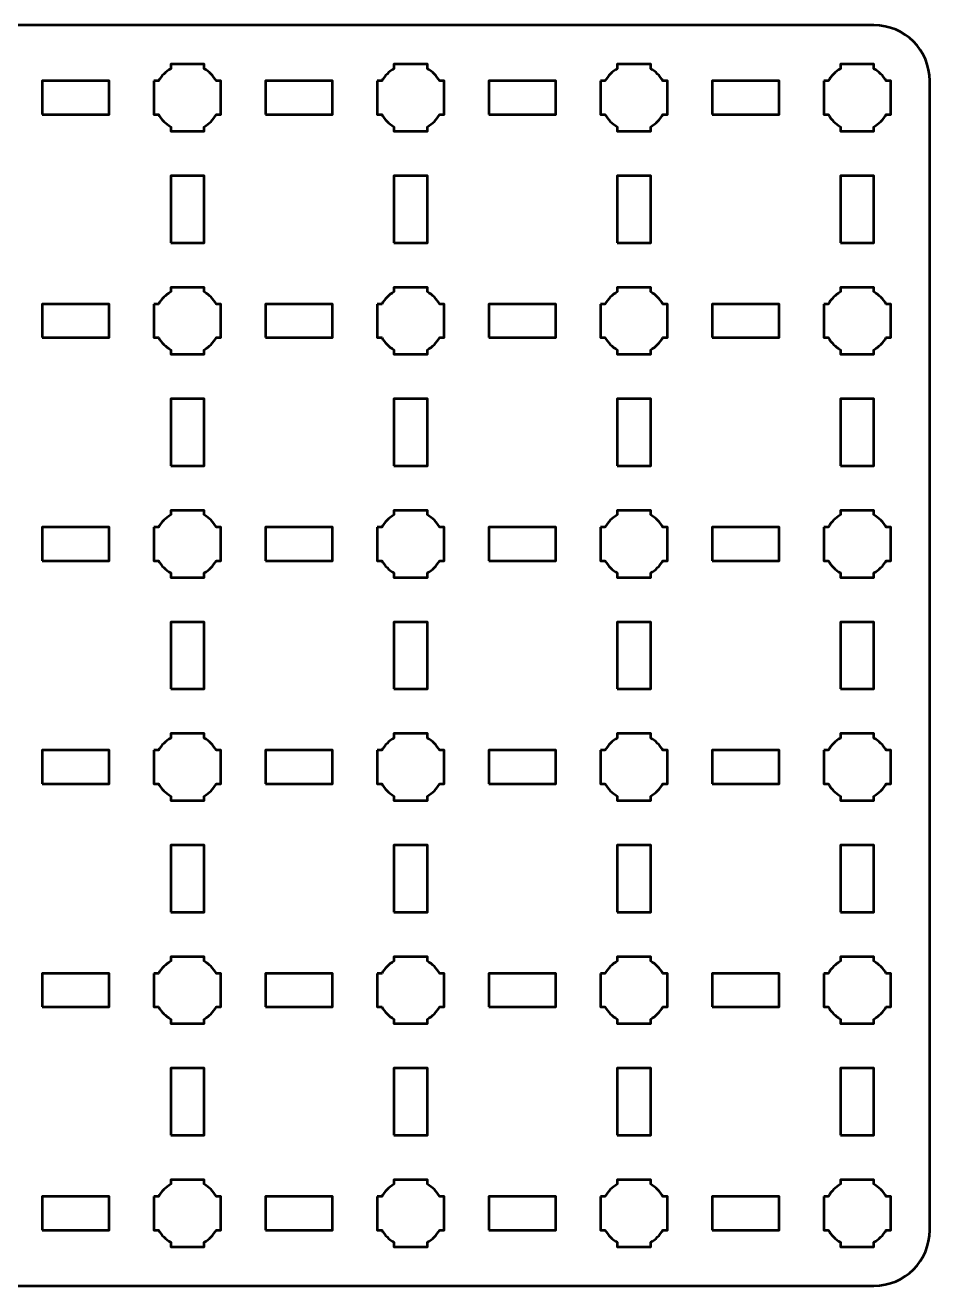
# Model space of a CAD drawing. Header units: centimetres. Extents: x -18.1 to -2.9, y -20.5 to -9.2.
# Drawn here: x -10.95 to -2.85, y -20.5 to -9.2 of the extents above; entities that cross this region are included whole.
import ezdxf

# ---------------------------------------------------------------- set-up
doc = ezdxf.new("R2010")
doc.units = ezdxf.units.CM
doc.header["$MEASUREMENT"] = 0
doc.layers.add('Layer 1', color=7, linetype='Continuous')

msp = doc.modelspace()

# ---------------------------------------------------------------- linework, layer by layer
at = {"layer": 'Layer 1', "color": 250, "lineweight": 53}
for points in [[(-10.8, -10), (-10.2, -10), (-10.2, -9.7), (-10.8, -9.7), (-10.8, -10)], [(-8.8, -10), (-8.2, -10), (-8.2, -9.7), (-8.8, -9.7), (-8.8, -10)], [(-6.8, -10), (-6.2, -10), (-6.2, -9.7), (-6.8, -9.7), (-6.8, -10)], [(-4.8, -10), (-4.2, -10), (-4.2, -9.7), (-4.8, -9.7), (-4.8, -10)], [(-9.65, -11.15), (-9.35, -11.15), (-9.35, -10.55), (-9.65, -10.55), (-9.65, -11.15)], [(-7.65, -11.15), (-7.35, -11.15), (-7.35, -10.55), (-7.65, -10.55), (-7.65, -11.15)], [(-5.65, -11.15), (-5.35, -11.15), (-5.35, -10.55), (-5.65, -10.55), (-5.65, -11.15)], [(-3.65, -11.15), (-3.35, -11.15), (-3.35, -10.55), (-3.65, -10.55), (-3.65, -11.15)], [(-10.8, -12), (-10.2, -12), (-10.2, -11.7), (-10.8, -11.7), (-10.8, -12)], [(-8.8, -12), (-8.2, -12), (-8.2, -11.7), (-8.8, -11.7), (-8.8, -12)], [(-6.8, -12), (-6.2, -12), (-6.2, -11.7), (-6.8, -11.7), (-6.8, -12)], [(-4.8, -12), (-4.2, -12), (-4.2, -11.7), (-4.8, -11.7), (-4.8, -12)], [(-9.65, -13.15), (-9.35, -13.15), (-9.35, -12.55), (-9.65, -12.55), (-9.65, -13.15)], [(-7.65, -13.15), (-7.35, -13.15), (-7.35, -12.55), (-7.65, -12.55), (-7.65, -13.15)], [(-5.65, -13.15), (-5.35, -13.15), (-5.35, -12.55), (-5.65, -12.55), (-5.65, -13.15)], [(-3.65, -13.15), (-3.35, -13.15), (-3.35, -12.55), (-3.65, -12.55), (-3.65, -13.15)], [(-10.8, -14), (-10.2, -14), (-10.2, -13.7), (-10.8, -13.7), (-10.8, -14)], [(-8.8, -14), (-8.2, -14), (-8.2, -13.7), (-8.8, -13.7), (-8.8, -14)], [(-6.8, -14), (-6.2, -14), (-6.2, -13.7), (-6.8, -13.7), (-6.8, -14)], [(-4.8, -14), (-4.2, -14), (-4.2, -13.7), (-4.8, -13.7), (-4.8, -14)], [(-9.65, -15.15), (-9.35, -15.15), (-9.35, -14.55), (-9.65, -14.55), (-9.65, -15.15)], [(-7.65, -15.15), (-7.35, -15.15), (-7.35, -14.55), (-7.65, -14.55), (-7.65, -15.15)], [(-5.65, -15.15), (-5.35, -15.15), (-5.35, -14.55), (-5.65, -14.55), (-5.65, -15.15)], [(-3.65, -15.15), (-3.35, -15.15), (-3.35, -14.55), (-3.65, -14.55), (-3.65, -15.15)], [(-10.8, -16), (-10.2, -16), (-10.2, -15.7), (-10.8, -15.7), (-10.8, -16)], [(-8.8, -16), (-8.2, -16), (-8.2, -15.7), (-8.8, -15.7), (-8.8, -16)], [(-6.8, -16), (-6.2, -16), (-6.2, -15.7), (-6.8, -15.7), (-6.8, -16)], [(-4.8, -16), (-4.2, -16), (-4.2, -15.7), (-4.8, -15.7), (-4.8, -16)], [(-9.65, -17.15), (-9.35, -17.15), (-9.35, -16.55), (-9.65, -16.55), (-9.65, -17.15)], [(-7.65, -17.15), (-7.35, -17.15), (-7.35, -16.55), (-7.65, -16.55), (-7.65, -17.15)], [(-5.65, -17.15), (-5.35, -17.15), (-5.35, -16.55), (-5.65, -16.55), (-5.65, -17.15)], [(-3.65, -17.15), (-3.35, -17.15), (-3.35, -16.55), (-3.65, -16.55), (-3.65, -17.15)], [(-10.8, -18), (-10.2, -18), (-10.2, -17.7), (-10.8, -17.7), (-10.8, -18)], [(-8.8, -18), (-8.2, -18), (-8.2, -17.7), (-8.8, -17.7), (-8.8, -18)], [(-6.8, -18), (-6.2, -18), (-6.2, -17.7), (-6.8, -17.7), (-6.8, -18)], [(-4.8, -18), (-4.2, -18), (-4.2, -17.7), (-4.8, -17.7), (-4.8, -18)], [(-9.65, -19.15), (-9.35, -19.15), (-9.35, -18.55), (-9.65, -18.55), (-9.65, -19.15)], [(-7.65, -19.15), (-7.35, -19.15), (-7.35, -18.55), (-7.65, -18.55), (-7.65, -19.15)], [(-5.65, -19.15), (-5.35, -19.15), (-5.35, -18.55), (-5.65, -18.55), (-5.65, -19.15)], [(-3.65, -19.15), (-3.35, -19.15), (-3.35, -18.55), (-3.65, -18.55), (-3.65, -19.15)], [(-10.8, -20), (-10.2, -20), (-10.2, -19.7), (-10.8, -19.7), (-10.8, -20)], [(-8.8, -20), (-8.2, -20), (-8.2, -19.7), (-8.8, -19.7), (-8.8, -20)], [(-6.8, -20), (-6.2, -20), (-6.2, -19.7), (-6.8, -19.7), (-6.8, -20)], [(-4.8, -20), (-4.2, -20), (-4.2, -19.7), (-4.8, -19.7), (-4.8, -20)]]:
    msp.add_lwpolyline(points, close=True, dxfattribs=at)
msp.add_open_spline([(-18.15, -20), (-18.15, -20), (-18.15, -9.7), (-18.15, -9.7), (-18.15, -9.7), (-18.15, -9.42391), (-17.92609, -9.2), (-17.65, -9.2), (-17.65, -9.2), (-17.65, -9.2), (-3.35, -9.2), (-3.35, -9.2), (-3.35, -9.2), (-3.07391, -9.2), (-2.85, -9.42391), (-2.85, -9.7), (-2.85, -9.7), (-2.85, -9.7), (-2.85, -20), (-2.85, -20), (-2.85, -20), (-2.85, -20.27609), (-3.07391, -20.5), (-3.35, -20.5), (-3.35, -20.5), (-3.35, -20.5), (-17.65, -20.5), (-17.65, -20.5), (-17.65, -20.5), (-17.92609, -20.5), (-18.15, -20.27609), (-18.15, -20)], degree=3, knots=[0, 0, 0, 0, 0.125, 0.125, 0.125, 0.125, 0.25, 0.25, 0.25, 0.25, 0.375, 0.375, 0.375, 0.375, 0.5, 0.5, 0.5, 0.5, 0.625, 0.625, 0.625, 0.625, 0.75, 0.75, 0.75, 0.75, 0.875, 0.875, 0.875, 0.875, 1, 1, 1, 1], dxfattribs=at)
at = {"layer": 'Layer 1', "lineweight": 53}
for points in [[(-9.8, -9.7), (-9.8, -9.7), (-9.75985, -9.7), (-9.75985, -9.7), (-9.75985, -9.7), (-9.7335, -9.65447), (-9.69553, -9.6165), (-9.65, -9.59015), (-9.65, -9.59015), (-9.65, -9.59015), (-9.65, -9.55), (-9.65, -9.55), (-9.65, -9.55), (-9.65, -9.55), (-9.5, -9.55), (-9.5, -9.55), (-9.5, -9.55), (-9.5, -9.55), (-9.35, -9.55), (-9.35, -9.55), (-9.35, -9.55), (-9.35, -9.55), (-9.35, -9.59015), (-9.35, -9.59015), (-9.35, -9.59015), (-9.30447, -9.6165), (-9.2665, -9.65447), (-9.24015, -9.7), (-9.24015, -9.7), (-9.24015, -9.7), (-9.2, -9.7), (-9.2, -9.7), (-9.2, -9.7), (-9.2, -9.7), (-9.2, -9.85), (-9.2, -9.85), (-9.2, -9.85), (-9.2, -9.85), (-9.2, -10), (-9.2, -10), (-9.2, -10), (-9.2, -10), (-9.24015, -10), (-9.24015, -10), (-9.24015, -10), (-9.2665, -10.04553), (-9.30447, -10.0835), (-9.35, -10.10985), (-9.35, -10.10985), (-9.35, -10.10985), (-9.35, -10.15), (-9.35, -10.15), (-9.35, -10.15), (-9.35, -10.15), (-9.5, -10.15), (-9.5, -10.15), (-9.5, -10.15), (-9.5, -10.15), (-9.65, -10.15), (-9.65, -10.15), (-9.65, -10.15), (-9.65, -10.15), (-9.65, -10.10985), (-9.65, -10.10985), (-9.65, -10.10985), (-9.69553, -10.0835), (-9.7335, -10.04553), (-9.75985, -10), (-9.75985, -10), (-9.75985, -10), (-9.8, -10), (-9.8, -10), (-9.8, -10), (-9.8, -10), (-9.8, -9.85), (-9.8, -9.85), (-9.8, -9.85), (-9.8, -9.85), (-9.8, -9.7), (-9.8, -9.7)], [(-7.8, -9.7), (-7.8, -9.7), (-7.75985, -9.7), (-7.75985, -9.7), (-7.75985, -9.7), (-7.7335, -9.65447), (-7.69553, -9.6165), (-7.65, -9.59015), (-7.65, -9.59015), (-7.65, -9.59015), (-7.65, -9.55), (-7.65, -9.55), (-7.65, -9.55), (-7.65, -9.55), (-7.5, -9.55), (-7.5, -9.55), (-7.5, -9.55), (-7.5, -9.55), (-7.35, -9.55), (-7.35, -9.55), (-7.35, -9.55), (-7.35, -9.55), (-7.35, -9.59015), (-7.35, -9.59015), (-7.35, -9.59015), (-7.30447, -9.6165), (-7.2665, -9.65447), (-7.24015, -9.7), (-7.24015, -9.7), (-7.24015, -9.7), (-7.2, -9.7), (-7.2, -9.7), (-7.2, -9.7), (-7.2, -9.7), (-7.2, -9.85), (-7.2, -9.85), (-7.2, -9.85), (-7.2, -9.85), (-7.2, -10), (-7.2, -10), (-7.2, -10), (-7.2, -10), (-7.24015, -10), (-7.24015, -10), (-7.24015, -10), (-7.2665, -10.04553), (-7.30447, -10.0835), (-7.35, -10.10985), (-7.35, -10.10985), (-7.35, -10.10985), (-7.35, -10.15), (-7.35, -10.15), (-7.35, -10.15), (-7.35, -10.15), (-7.5, -10.15), (-7.5, -10.15), (-7.5, -10.15), (-7.5, -10.15), (-7.65, -10.15), (-7.65, -10.15), (-7.65, -10.15), (-7.65, -10.15), (-7.65, -10.10985), (-7.65, -10.10985), (-7.65, -10.10985), (-7.69553, -10.0835), (-7.7335, -10.04553), (-7.75985, -10), (-7.75985, -10), (-7.75985, -10), (-7.8, -10), (-7.8, -10), (-7.8, -10), (-7.8, -10), (-7.8, -9.85), (-7.8, -9.85), (-7.8, -9.85), (-7.8, -9.85), (-7.8, -9.7), (-7.8, -9.7)], [(-5.8, -9.7), (-5.8, -9.7), (-5.75985, -9.7), (-5.75985, -9.7), (-5.75985, -9.7), (-5.7335, -9.65447), (-5.69553, -9.6165), (-5.65, -9.59015), (-5.65, -9.59015), (-5.65, -9.59015), (-5.65, -9.55), (-5.65, -9.55), (-5.65, -9.55), (-5.65, -9.55), (-5.5, -9.55), (-5.5, -9.55), (-5.5, -9.55), (-5.5, -9.55), (-5.35, -9.55), (-5.35, -9.55), (-5.35, -9.55), (-5.35, -9.55), (-5.35, -9.59015), (-5.35, -9.59015), (-5.35, -9.59015), (-5.30447, -9.6165), (-5.2665, -9.65447), (-5.24015, -9.7), (-5.24015, -9.7), (-5.24015, -9.7), (-5.2, -9.7), (-5.2, -9.7), (-5.2, -9.7), (-5.2, -9.7), (-5.2, -9.85), (-5.2, -9.85), (-5.2, -9.85), (-5.2, -9.85), (-5.2, -10), (-5.2, -10), (-5.2, -10), (-5.2, -10), (-5.24015, -10), (-5.24015, -10), (-5.24015, -10), (-5.2665, -10.04553), (-5.30447, -10.0835), (-5.35, -10.10985), (-5.35, -10.10985), (-5.35, -10.10985), (-5.35, -10.15), (-5.35, -10.15), (-5.35, -10.15), (-5.35, -10.15), (-5.5, -10.15), (-5.5, -10.15), (-5.5, -10.15), (-5.5, -10.15), (-5.65, -10.15), (-5.65, -10.15), (-5.65, -10.15), (-5.65, -10.15), (-5.65, -10.10985), (-5.65, -10.10985), (-5.65, -10.10985), (-5.69553, -10.0835), (-5.7335, -10.04553), (-5.75985, -10), (-5.75985, -10), (-5.75985, -10), (-5.8, -10), (-5.8, -10), (-5.8, -10), (-5.8, -10), (-5.8, -9.85), (-5.8, -9.85), (-5.8, -9.85), (-5.8, -9.85), (-5.8, -9.7), (-5.8, -9.7)], [(-3.8, -9.7), (-3.8, -9.7), (-3.75985, -9.7), (-3.75985, -9.7), (-3.75985, -9.7), (-3.7335, -9.65447), (-3.69553, -9.6165), (-3.65, -9.59015), (-3.65, -9.59015), (-3.65, -9.59015), (-3.65, -9.55), (-3.65, -9.55), (-3.65, -9.55), (-3.65, -9.55), (-3.5, -9.55), (-3.5, -9.55), (-3.5, -9.55), (-3.5, -9.55), (-3.35, -9.55), (-3.35, -9.55), (-3.35, -9.55), (-3.35, -9.55), (-3.35, -9.59015), (-3.35, -9.59015), (-3.35, -9.59015), (-3.30447, -9.6165), (-3.2665, -9.65447), (-3.24015, -9.7), (-3.24015, -9.7), (-3.24015, -9.7), (-3.2, -9.7), (-3.2, -9.7), (-3.2, -9.7), (-3.2, -9.7), (-3.2, -9.85), (-3.2, -9.85), (-3.2, -9.85), (-3.2, -9.85), (-3.2, -10), (-3.2, -10), (-3.2, -10), (-3.2, -10), (-3.24015, -10), (-3.24015, -10), (-3.24015, -10), (-3.2665, -10.04553), (-3.30447, -10.0835), (-3.35, -10.10985), (-3.35, -10.10985), (-3.35, -10.10985), (-3.35, -10.15), (-3.35, -10.15), (-3.35, -10.15), (-3.35, -10.15), (-3.5, -10.15), (-3.5, -10.15), (-3.5, -10.15), (-3.5, -10.15), (-3.65, -10.15), (-3.65, -10.15), (-3.65, -10.15), (-3.65, -10.15), (-3.65, -10.10985), (-3.65, -10.10985), (-3.65, -10.10985), (-3.69553, -10.0835), (-3.7335, -10.04553), (-3.75985, -10), (-3.75985, -10), (-3.75985, -10), (-3.8, -10), (-3.8, -10), (-3.8, -10), (-3.8, -10), (-3.8, -9.85), (-3.8, -9.85), (-3.8, -9.85), (-3.8, -9.85), (-3.8, -9.7), (-3.8, -9.7)], [(-9.8, -11.7), (-9.8, -11.7), (-9.75985, -11.7), (-9.75985, -11.7), (-9.75985, -11.7), (-9.7335, -11.65447), (-9.69553, -11.6165), (-9.65, -11.59015), (-9.65, -11.59015), (-9.65, -11.59015), (-9.65, -11.55), (-9.65, -11.55), (-9.65, -11.55), (-9.65, -11.55), (-9.5, -11.55), (-9.5, -11.55), (-9.5, -11.55), (-9.5, -11.55), (-9.35, -11.55), (-9.35, -11.55), (-9.35, -11.55), (-9.35, -11.55), (-9.35, -11.59015), (-9.35, -11.59015), (-9.35, -11.59015), (-9.30447, -11.6165), (-9.2665, -11.65447), (-9.24015, -11.7), (-9.24015, -11.7), (-9.24015, -11.7), (-9.2, -11.7), (-9.2, -11.7), (-9.2, -11.7), (-9.2, -11.7), (-9.2, -11.85), (-9.2, -11.85), (-9.2, -11.85), (-9.2, -11.85), (-9.2, -12), (-9.2, -12), (-9.2, -12), (-9.2, -12), (-9.24015, -12), (-9.24015, -12), (-9.24015, -12), (-9.2665, -12.04553), (-9.30447, -12.0835), (-9.35, -12.10985), (-9.35, -12.10985), (-9.35, -12.10985), (-9.35, -12.15), (-9.35, -12.15), (-9.35, -12.15), (-9.35, -12.15), (-9.5, -12.15), (-9.5, -12.15), (-9.5, -12.15), (-9.5, -12.15), (-9.65, -12.15), (-9.65, -12.15), (-9.65, -12.15), (-9.65, -12.15), (-9.65, -12.10985), (-9.65, -12.10985), (-9.65, -12.10985), (-9.69553, -12.0835), (-9.7335, -12.04553), (-9.75985, -12), (-9.75985, -12), (-9.75985, -12), (-9.8, -12), (-9.8, -12), (-9.8, -12), (-9.8, -12), (-9.8, -11.85), (-9.8, -11.85), (-9.8, -11.85), (-9.8, -11.85), (-9.8, -11.7), (-9.8, -11.7)], [(-7.8, -11.7), (-7.8, -11.7), (-7.75985, -11.7), (-7.75985, -11.7), (-7.75985, -11.7), (-7.7335, -11.65447), (-7.69553, -11.6165), (-7.65, -11.59015), (-7.65, -11.59015), (-7.65, -11.59015), (-7.65, -11.55), (-7.65, -11.55), (-7.65, -11.55), (-7.65, -11.55), (-7.5, -11.55), (-7.5, -11.55), (-7.5, -11.55), (-7.5, -11.55), (-7.35, -11.55), (-7.35, -11.55), (-7.35, -11.55), (-7.35, -11.55), (-7.35, -11.59015), (-7.35, -11.59015), (-7.35, -11.59015), (-7.30447, -11.6165), (-7.2665, -11.65447), (-7.24015, -11.7), (-7.24015, -11.7), (-7.24015, -11.7), (-7.2, -11.7), (-7.2, -11.7), (-7.2, -11.7), (-7.2, -11.7), (-7.2, -11.85), (-7.2, -11.85), (-7.2, -11.85), (-7.2, -11.85), (-7.2, -12), (-7.2, -12), (-7.2, -12), (-7.2, -12), (-7.24015, -12), (-7.24015, -12), (-7.24015, -12), (-7.2665, -12.04553), (-7.30447, -12.0835), (-7.35, -12.10985), (-7.35, -12.10985), (-7.35, -12.10985), (-7.35, -12.15), (-7.35, -12.15), (-7.35, -12.15), (-7.35, -12.15), (-7.5, -12.15), (-7.5, -12.15), (-7.5, -12.15), (-7.5, -12.15), (-7.65, -12.15), (-7.65, -12.15), (-7.65, -12.15), (-7.65, -12.15), (-7.65, -12.10985), (-7.65, -12.10985), (-7.65, -12.10985), (-7.69553, -12.0835), (-7.7335, -12.04553), (-7.75985, -12), (-7.75985, -12), (-7.75985, -12), (-7.8, -12), (-7.8, -12), (-7.8, -12), (-7.8, -12), (-7.8, -11.85), (-7.8, -11.85), (-7.8, -11.85), (-7.8, -11.85), (-7.8, -11.7), (-7.8, -11.7)], [(-5.8, -11.7), (-5.8, -11.7), (-5.75985, -11.7), (-5.75985, -11.7), (-5.75985, -11.7), (-5.7335, -11.65447), (-5.69553, -11.6165), (-5.65, -11.59015), (-5.65, -11.59015), (-5.65, -11.59015), (-5.65, -11.55), (-5.65, -11.55), (-5.65, -11.55), (-5.65, -11.55), (-5.5, -11.55), (-5.5, -11.55), (-5.5, -11.55), (-5.5, -11.55), (-5.35, -11.55), (-5.35, -11.55), (-5.35, -11.55), (-5.35, -11.55), (-5.35, -11.59015), (-5.35, -11.59015), (-5.35, -11.59015), (-5.30447, -11.6165), (-5.2665, -11.65447), (-5.24015, -11.7), (-5.24015, -11.7), (-5.24015, -11.7), (-5.2, -11.7), (-5.2, -11.7), (-5.2, -11.7), (-5.2, -11.7), (-5.2, -11.85), (-5.2, -11.85), (-5.2, -11.85), (-5.2, -11.85), (-5.2, -12), (-5.2, -12), (-5.2, -12), (-5.2, -12), (-5.24015, -12), (-5.24015, -12), (-5.24015, -12), (-5.2665, -12.04553), (-5.30447, -12.0835), (-5.35, -12.10985), (-5.35, -12.10985), (-5.35, -12.10985), (-5.35, -12.15), (-5.35, -12.15), (-5.35, -12.15), (-5.35, -12.15), (-5.5, -12.15), (-5.5, -12.15), (-5.5, -12.15), (-5.5, -12.15), (-5.65, -12.15), (-5.65, -12.15), (-5.65, -12.15), (-5.65, -12.15), (-5.65, -12.10985), (-5.65, -12.10985), (-5.65, -12.10985), (-5.69553, -12.0835), (-5.7335, -12.04553), (-5.75985, -12), (-5.75985, -12), (-5.75985, -12), (-5.8, -12), (-5.8, -12), (-5.8, -12), (-5.8, -12), (-5.8, -11.85), (-5.8, -11.85), (-5.8, -11.85), (-5.8, -11.85), (-5.8, -11.7), (-5.8, -11.7)], [(-3.8, -11.7), (-3.8, -11.7), (-3.75985, -11.7), (-3.75985, -11.7), (-3.75985, -11.7), (-3.7335, -11.65447), (-3.69553, -11.6165), (-3.65, -11.59015), (-3.65, -11.59015), (-3.65, -11.59015), (-3.65, -11.55), (-3.65, -11.55), (-3.65, -11.55), (-3.65, -11.55), (-3.5, -11.55), (-3.5, -11.55), (-3.5, -11.55), (-3.5, -11.55), (-3.35, -11.55), (-3.35, -11.55), (-3.35, -11.55), (-3.35, -11.55), (-3.35, -11.59015), (-3.35, -11.59015), (-3.35, -11.59015), (-3.30447, -11.6165), (-3.2665, -11.65447), (-3.24015, -11.7), (-3.24015, -11.7), (-3.24015, -11.7), (-3.2, -11.7), (-3.2, -11.7), (-3.2, -11.7), (-3.2, -11.7), (-3.2, -11.85), (-3.2, -11.85), (-3.2, -11.85), (-3.2, -11.85), (-3.2, -12), (-3.2, -12), (-3.2, -12), (-3.2, -12), (-3.24015, -12), (-3.24015, -12), (-3.24015, -12), (-3.2665, -12.04553), (-3.30447, -12.0835), (-3.35, -12.10985), (-3.35, -12.10985), (-3.35, -12.10985), (-3.35, -12.15), (-3.35, -12.15), (-3.35, -12.15), (-3.35, -12.15), (-3.5, -12.15), (-3.5, -12.15), (-3.5, -12.15), (-3.5, -12.15), (-3.65, -12.15), (-3.65, -12.15), (-3.65, -12.15), (-3.65, -12.15), (-3.65, -12.10985), (-3.65, -12.10985), (-3.65, -12.10985), (-3.69553, -12.0835), (-3.7335, -12.04553), (-3.75985, -12), (-3.75985, -12), (-3.75985, -12), (-3.8, -12), (-3.8, -12), (-3.8, -12), (-3.8, -12), (-3.8, -11.85), (-3.8, -11.85), (-3.8, -11.85), (-3.8, -11.85), (-3.8, -11.7), (-3.8, -11.7)], [(-9.8, -13.7), (-9.8, -13.7), (-9.75985, -13.7), (-9.75985, -13.7), (-9.75985, -13.7), (-9.7335, -13.65447), (-9.69553, -13.6165), (-9.65, -13.59015), (-9.65, -13.59015), (-9.65, -13.59015), (-9.65, -13.55), (-9.65, -13.55), (-9.65, -13.55), (-9.65, -13.55), (-9.5, -13.55), (-9.5, -13.55), (-9.5, -13.55), (-9.5, -13.55), (-9.35, -13.55), (-9.35, -13.55), (-9.35, -13.55), (-9.35, -13.55), (-9.35, -13.59015), (-9.35, -13.59015), (-9.35, -13.59015), (-9.30447, -13.6165), (-9.2665, -13.65447), (-9.24015, -13.7), (-9.24015, -13.7), (-9.24015, -13.7), (-9.2, -13.7), (-9.2, -13.7), (-9.2, -13.7), (-9.2, -13.7), (-9.2, -13.85), (-9.2, -13.85), (-9.2, -13.85), (-9.2, -13.85), (-9.2, -14), (-9.2, -14), (-9.2, -14), (-9.2, -14), (-9.24015, -14), (-9.24015, -14), (-9.24015, -14), (-9.2665, -14.04553), (-9.30447, -14.0835), (-9.35, -14.10985), (-9.35, -14.10985), (-9.35, -14.10985), (-9.35, -14.15), (-9.35, -14.15), (-9.35, -14.15), (-9.35, -14.15), (-9.5, -14.15), (-9.5, -14.15), (-9.5, -14.15), (-9.5, -14.15), (-9.65, -14.15), (-9.65, -14.15), (-9.65, -14.15), (-9.65, -14.15), (-9.65, -14.10985), (-9.65, -14.10985), (-9.65, -14.10985), (-9.69553, -14.0835), (-9.7335, -14.04553), (-9.75985, -14), (-9.75985, -14), (-9.75985, -14), (-9.8, -14), (-9.8, -14), (-9.8, -14), (-9.8, -14), (-9.8, -13.85), (-9.8, -13.85), (-9.8, -13.85), (-9.8, -13.85), (-9.8, -13.7), (-9.8, -13.7)], [(-7.8, -13.7), (-7.8, -13.7), (-7.75985, -13.7), (-7.75985, -13.7), (-7.75985, -13.7), (-7.7335, -13.65447), (-7.69553, -13.6165), (-7.65, -13.59015), (-7.65, -13.59015), (-7.65, -13.59015), (-7.65, -13.55), (-7.65, -13.55), (-7.65, -13.55), (-7.65, -13.55), (-7.5, -13.55), (-7.5, -13.55), (-7.5, -13.55), (-7.5, -13.55), (-7.35, -13.55), (-7.35, -13.55), (-7.35, -13.55), (-7.35, -13.55), (-7.35, -13.59015), (-7.35, -13.59015), (-7.35, -13.59015), (-7.30447, -13.6165), (-7.2665, -13.65447), (-7.24015, -13.7), (-7.24015, -13.7), (-7.24015, -13.7), (-7.2, -13.7), (-7.2, -13.7), (-7.2, -13.7), (-7.2, -13.7), (-7.2, -13.85), (-7.2, -13.85), (-7.2, -13.85), (-7.2, -13.85), (-7.2, -14), (-7.2, -14), (-7.2, -14), (-7.2, -14), (-7.24015, -14), (-7.24015, -14), (-7.24015, -14), (-7.2665, -14.04553), (-7.30447, -14.0835), (-7.35, -14.10985), (-7.35, -14.10985), (-7.35, -14.10985), (-7.35, -14.15), (-7.35, -14.15), (-7.35, -14.15), (-7.35, -14.15), (-7.5, -14.15), (-7.5, -14.15), (-7.5, -14.15), (-7.5, -14.15), (-7.65, -14.15), (-7.65, -14.15), (-7.65, -14.15), (-7.65, -14.15), (-7.65, -14.10985), (-7.65, -14.10985), (-7.65, -14.10985), (-7.69553, -14.0835), (-7.7335, -14.04553), (-7.75985, -14), (-7.75985, -14), (-7.75985, -14), (-7.8, -14), (-7.8, -14), (-7.8, -14), (-7.8, -14), (-7.8, -13.85), (-7.8, -13.85), (-7.8, -13.85), (-7.8, -13.85), (-7.8, -13.7), (-7.8, -13.7)], [(-5.8, -13.7), (-5.8, -13.7), (-5.75985, -13.7), (-5.75985, -13.7), (-5.75985, -13.7), (-5.7335, -13.65447), (-5.69553, -13.6165), (-5.65, -13.59015), (-5.65, -13.59015), (-5.65, -13.59015), (-5.65, -13.55), (-5.65, -13.55), (-5.65, -13.55), (-5.65, -13.55), (-5.5, -13.55), (-5.5, -13.55), (-5.5, -13.55), (-5.5, -13.55), (-5.35, -13.55), (-5.35, -13.55), (-5.35, -13.55), (-5.35, -13.55), (-5.35, -13.59015), (-5.35, -13.59015), (-5.35, -13.59015), (-5.30447, -13.6165), (-5.2665, -13.65447), (-5.24015, -13.7), (-5.24015, -13.7), (-5.24015, -13.7), (-5.2, -13.7), (-5.2, -13.7), (-5.2, -13.7), (-5.2, -13.7), (-5.2, -13.85), (-5.2, -13.85), (-5.2, -13.85), (-5.2, -13.85), (-5.2, -14), (-5.2, -14), (-5.2, -14), (-5.2, -14), (-5.24015, -14), (-5.24015, -14), (-5.24015, -14), (-5.2665, -14.04553), (-5.30447, -14.0835), (-5.35, -14.10985), (-5.35, -14.10985), (-5.35, -14.10985), (-5.35, -14.15), (-5.35, -14.15), (-5.35, -14.15), (-5.35, -14.15), (-5.5, -14.15), (-5.5, -14.15), (-5.5, -14.15), (-5.5, -14.15), (-5.65, -14.15), (-5.65, -14.15), (-5.65, -14.15), (-5.65, -14.15), (-5.65, -14.10985), (-5.65, -14.10985), (-5.65, -14.10985), (-5.69553, -14.0835), (-5.7335, -14.04553), (-5.75985, -14), (-5.75985, -14), (-5.75985, -14), (-5.8, -14), (-5.8, -14), (-5.8, -14), (-5.8, -14), (-5.8, -13.85), (-5.8, -13.85), (-5.8, -13.85), (-5.8, -13.85), (-5.8, -13.7), (-5.8, -13.7)], [(-3.8, -13.7), (-3.8, -13.7), (-3.75985, -13.7), (-3.75985, -13.7), (-3.75985, -13.7), (-3.7335, -13.65447), (-3.69553, -13.6165), (-3.65, -13.59015), (-3.65, -13.59015), (-3.65, -13.59015), (-3.65, -13.55), (-3.65, -13.55), (-3.65, -13.55), (-3.65, -13.55), (-3.5, -13.55), (-3.5, -13.55), (-3.5, -13.55), (-3.5, -13.55), (-3.35, -13.55), (-3.35, -13.55), (-3.35, -13.55), (-3.35, -13.55), (-3.35, -13.59015), (-3.35, -13.59015), (-3.35, -13.59015), (-3.30447, -13.6165), (-3.2665, -13.65447), (-3.24015, -13.7), (-3.24015, -13.7), (-3.24015, -13.7), (-3.2, -13.7), (-3.2, -13.7), (-3.2, -13.7), (-3.2, -13.7), (-3.2, -13.85), (-3.2, -13.85), (-3.2, -13.85), (-3.2, -13.85), (-3.2, -14), (-3.2, -14), (-3.2, -14), (-3.2, -14), (-3.24015, -14), (-3.24015, -14), (-3.24015, -14), (-3.2665, -14.04553), (-3.30447, -14.0835), (-3.35, -14.10985), (-3.35, -14.10985), (-3.35, -14.10985), (-3.35, -14.15), (-3.35, -14.15), (-3.35, -14.15), (-3.35, -14.15), (-3.5, -14.15), (-3.5, -14.15), (-3.5, -14.15), (-3.5, -14.15), (-3.65, -14.15), (-3.65, -14.15), (-3.65, -14.15), (-3.65, -14.15), (-3.65, -14.10985), (-3.65, -14.10985), (-3.65, -14.10985), (-3.69553, -14.0835), (-3.7335, -14.04553), (-3.75985, -14), (-3.75985, -14), (-3.75985, -14), (-3.8, -14), (-3.8, -14), (-3.8, -14), (-3.8, -14), (-3.8, -13.85), (-3.8, -13.85), (-3.8, -13.85), (-3.8, -13.85), (-3.8, -13.7), (-3.8, -13.7)], [(-9.8, -15.7), (-9.8, -15.7), (-9.75985, -15.7), (-9.75985, -15.7), (-9.75985, -15.7), (-9.7335, -15.65447), (-9.69553, -15.6165), (-9.65, -15.59015), (-9.65, -15.59015), (-9.65, -15.59015), (-9.65, -15.55), (-9.65, -15.55), (-9.65, -15.55), (-9.65, -15.55), (-9.5, -15.55), (-9.5, -15.55), (-9.5, -15.55), (-9.5, -15.55), (-9.35, -15.55), (-9.35, -15.55), (-9.35, -15.55), (-9.35, -15.55), (-9.35, -15.59015), (-9.35, -15.59015), (-9.35, -15.59015), (-9.30447, -15.6165), (-9.2665, -15.65447), (-9.24015, -15.7), (-9.24015, -15.7), (-9.24015, -15.7), (-9.2, -15.7), (-9.2, -15.7), (-9.2, -15.7), (-9.2, -15.7), (-9.2, -15.85), (-9.2, -15.85), (-9.2, -15.85), (-9.2, -15.85), (-9.2, -16), (-9.2, -16), (-9.2, -16), (-9.2, -16), (-9.24015, -16), (-9.24015, -16), (-9.24015, -16), (-9.2665, -16.04553), (-9.30447, -16.0835), (-9.35, -16.10985), (-9.35, -16.10985), (-9.35, -16.10985), (-9.35, -16.15), (-9.35, -16.15), (-9.35, -16.15), (-9.35, -16.15), (-9.5, -16.15), (-9.5, -16.15), (-9.5, -16.15), (-9.5, -16.15), (-9.65, -16.15), (-9.65, -16.15), (-9.65, -16.15), (-9.65, -16.15), (-9.65, -16.10985), (-9.65, -16.10985), (-9.65, -16.10985), (-9.69553, -16.0835), (-9.7335, -16.04553), (-9.75985, -16), (-9.75985, -16), (-9.75985, -16), (-9.8, -16), (-9.8, -16), (-9.8, -16), (-9.8, -16), (-9.8, -15.85), (-9.8, -15.85), (-9.8, -15.85), (-9.8, -15.85), (-9.8, -15.7), (-9.8, -15.7)], [(-7.8, -15.7), (-7.8, -15.7), (-7.75985, -15.7), (-7.75985, -15.7), (-7.75985, -15.7), (-7.7335, -15.65447), (-7.69553, -15.6165), (-7.65, -15.59015), (-7.65, -15.59015), (-7.65, -15.59015), (-7.65, -15.55), (-7.65, -15.55), (-7.65, -15.55), (-7.65, -15.55), (-7.5, -15.55), (-7.5, -15.55), (-7.5, -15.55), (-7.5, -15.55), (-7.35, -15.55), (-7.35, -15.55), (-7.35, -15.55), (-7.35, -15.55), (-7.35, -15.59015), (-7.35, -15.59015), (-7.35, -15.59015), (-7.30447, -15.6165), (-7.2665, -15.65447), (-7.24015, -15.7), (-7.24015, -15.7), (-7.24015, -15.7), (-7.2, -15.7), (-7.2, -15.7), (-7.2, -15.7), (-7.2, -15.7), (-7.2, -15.85), (-7.2, -15.85), (-7.2, -15.85), (-7.2, -15.85), (-7.2, -16), (-7.2, -16), (-7.2, -16), (-7.2, -16), (-7.24015, -16), (-7.24015, -16), (-7.24015, -16), (-7.2665, -16.04553), (-7.30447, -16.0835), (-7.35, -16.10985), (-7.35, -16.10985), (-7.35, -16.10985), (-7.35, -16.15), (-7.35, -16.15), (-7.35, -16.15), (-7.35, -16.15), (-7.5, -16.15), (-7.5, -16.15), (-7.5, -16.15), (-7.5, -16.15), (-7.65, -16.15), (-7.65, -16.15), (-7.65, -16.15), (-7.65, -16.15), (-7.65, -16.10985), (-7.65, -16.10985), (-7.65, -16.10985), (-7.69553, -16.0835), (-7.7335, -16.04553), (-7.75985, -16), (-7.75985, -16), (-7.75985, -16), (-7.8, -16), (-7.8, -16), (-7.8, -16), (-7.8, -16), (-7.8, -15.85), (-7.8, -15.85), (-7.8, -15.85), (-7.8, -15.85), (-7.8, -15.7), (-7.8, -15.7)], [(-5.8, -15.7), (-5.8, -15.7), (-5.75985, -15.7), (-5.75985, -15.7), (-5.75985, -15.7), (-5.7335, -15.65447), (-5.69553, -15.6165), (-5.65, -15.59015), (-5.65, -15.59015), (-5.65, -15.59015), (-5.65, -15.55), (-5.65, -15.55), (-5.65, -15.55), (-5.65, -15.55), (-5.5, -15.55), (-5.5, -15.55), (-5.5, -15.55), (-5.5, -15.55), (-5.35, -15.55), (-5.35, -15.55), (-5.35, -15.55), (-5.35, -15.55), (-5.35, -15.59015), (-5.35, -15.59015), (-5.35, -15.59015), (-5.30447, -15.6165), (-5.2665, -15.65447), (-5.24015, -15.7), (-5.24015, -15.7), (-5.24015, -15.7), (-5.2, -15.7), (-5.2, -15.7), (-5.2, -15.7), (-5.2, -15.7), (-5.2, -15.85), (-5.2, -15.85), (-5.2, -15.85), (-5.2, -15.85), (-5.2, -16), (-5.2, -16), (-5.2, -16), (-5.2, -16), (-5.24015, -16), (-5.24015, -16), (-5.24015, -16), (-5.2665, -16.04553), (-5.30447, -16.0835), (-5.35, -16.10985), (-5.35, -16.10985), (-5.35, -16.10985), (-5.35, -16.15), (-5.35, -16.15), (-5.35, -16.15), (-5.35, -16.15), (-5.5, -16.15), (-5.5, -16.15), (-5.5, -16.15), (-5.5, -16.15), (-5.65, -16.15), (-5.65, -16.15), (-5.65, -16.15), (-5.65, -16.15), (-5.65, -16.10985), (-5.65, -16.10985), (-5.65, -16.10985), (-5.69553, -16.0835), (-5.7335, -16.04553), (-5.75985, -16), (-5.75985, -16), (-5.75985, -16), (-5.8, -16), (-5.8, -16), (-5.8, -16), (-5.8, -16), (-5.8, -15.85), (-5.8, -15.85), (-5.8, -15.85), (-5.8, -15.85), (-5.8, -15.7), (-5.8, -15.7)], [(-3.8, -15.7), (-3.8, -15.7), (-3.75985, -15.7), (-3.75985, -15.7), (-3.75985, -15.7), (-3.7335, -15.65447), (-3.69553, -15.6165), (-3.65, -15.59015), (-3.65, -15.59015), (-3.65, -15.59015), (-3.65, -15.55), (-3.65, -15.55), (-3.65, -15.55), (-3.65, -15.55), (-3.5, -15.55), (-3.5, -15.55), (-3.5, -15.55), (-3.5, -15.55), (-3.35, -15.55), (-3.35, -15.55), (-3.35, -15.55), (-3.35, -15.55), (-3.35, -15.59015), (-3.35, -15.59015), (-3.35, -15.59015), (-3.30447, -15.6165), (-3.2665, -15.65447), (-3.24015, -15.7), (-3.24015, -15.7), (-3.24015, -15.7), (-3.2, -15.7), (-3.2, -15.7), (-3.2, -15.7), (-3.2, -15.7), (-3.2, -15.85), (-3.2, -15.85), (-3.2, -15.85), (-3.2, -15.85), (-3.2, -16), (-3.2, -16), (-3.2, -16), (-3.2, -16), (-3.24015, -16), (-3.24015, -16), (-3.24015, -16), (-3.2665, -16.04553), (-3.30447, -16.0835), (-3.35, -16.10985), (-3.35, -16.10985), (-3.35, -16.10985), (-3.35, -16.15), (-3.35, -16.15), (-3.35, -16.15), (-3.35, -16.15), (-3.5, -16.15), (-3.5, -16.15), (-3.5, -16.15), (-3.5, -16.15), (-3.65, -16.15), (-3.65, -16.15), (-3.65, -16.15), (-3.65, -16.15), (-3.65, -16.10985), (-3.65, -16.10985), (-3.65, -16.10985), (-3.69553, -16.0835), (-3.7335, -16.04553), (-3.75985, -16), (-3.75985, -16), (-3.75985, -16), (-3.8, -16), (-3.8, -16), (-3.8, -16), (-3.8, -16), (-3.8, -15.85), (-3.8, -15.85), (-3.8, -15.85), (-3.8, -15.85), (-3.8, -15.7), (-3.8, -15.7)], [(-9.8, -17.7), (-9.8, -17.7), (-9.75985, -17.7), (-9.75985, -17.7), (-9.75985, -17.7), (-9.7335, -17.65447), (-9.69553, -17.6165), (-9.65, -17.59015), (-9.65, -17.59015), (-9.65, -17.59015), (-9.65, -17.55), (-9.65, -17.55), (-9.65, -17.55), (-9.65, -17.55), (-9.5, -17.55), (-9.5, -17.55), (-9.5, -17.55), (-9.5, -17.55), (-9.35, -17.55), (-9.35, -17.55), (-9.35, -17.55), (-9.35, -17.55), (-9.35, -17.59015), (-9.35, -17.59015), (-9.35, -17.59015), (-9.30447, -17.6165), (-9.2665, -17.65447), (-9.24015, -17.7), (-9.24015, -17.7), (-9.24015, -17.7), (-9.2, -17.7), (-9.2, -17.7), (-9.2, -17.7), (-9.2, -17.7), (-9.2, -17.85), (-9.2, -17.85), (-9.2, -17.85), (-9.2, -17.85), (-9.2, -18), (-9.2, -18), (-9.2, -18), (-9.2, -18), (-9.24015, -18), (-9.24015, -18), (-9.24015, -18), (-9.2665, -18.04553), (-9.30447, -18.0835), (-9.35, -18.10985), (-9.35, -18.10985), (-9.35, -18.10985), (-9.35, -18.15), (-9.35, -18.15), (-9.35, -18.15), (-9.35, -18.15), (-9.5, -18.15), (-9.5, -18.15), (-9.5, -18.15), (-9.5, -18.15), (-9.65, -18.15), (-9.65, -18.15), (-9.65, -18.15), (-9.65, -18.15), (-9.65, -18.10985), (-9.65, -18.10985), (-9.65, -18.10985), (-9.69553, -18.0835), (-9.7335, -18.04553), (-9.75985, -18), (-9.75985, -18), (-9.75985, -18), (-9.8, -18), (-9.8, -18), (-9.8, -18), (-9.8, -18), (-9.8, -17.85), (-9.8, -17.85), (-9.8, -17.85), (-9.8, -17.85), (-9.8, -17.7), (-9.8, -17.7)], [(-7.8, -17.7), (-7.8, -17.7), (-7.75985, -17.7), (-7.75985, -17.7), (-7.75985, -17.7), (-7.7335, -17.65447), (-7.69553, -17.6165), (-7.65, -17.59015), (-7.65, -17.59015), (-7.65, -17.59015), (-7.65, -17.55), (-7.65, -17.55), (-7.65, -17.55), (-7.65, -17.55), (-7.5, -17.55), (-7.5, -17.55), (-7.5, -17.55), (-7.5, -17.55), (-7.35, -17.55), (-7.35, -17.55), (-7.35, -17.55), (-7.35, -17.55), (-7.35, -17.59015), (-7.35, -17.59015), (-7.35, -17.59015), (-7.30447, -17.6165), (-7.2665, -17.65447), (-7.24015, -17.7), (-7.24015, -17.7), (-7.24015, -17.7), (-7.2, -17.7), (-7.2, -17.7), (-7.2, -17.7), (-7.2, -17.7), (-7.2, -17.85), (-7.2, -17.85), (-7.2, -17.85), (-7.2, -17.85), (-7.2, -18), (-7.2, -18), (-7.2, -18), (-7.2, -18), (-7.24015, -18), (-7.24015, -18), (-7.24015, -18), (-7.2665, -18.04553), (-7.30447, -18.0835), (-7.35, -18.10985), (-7.35, -18.10985), (-7.35, -18.10985), (-7.35, -18.15), (-7.35, -18.15), (-7.35, -18.15), (-7.35, -18.15), (-7.5, -18.15), (-7.5, -18.15), (-7.5, -18.15), (-7.5, -18.15), (-7.65, -18.15), (-7.65, -18.15), (-7.65, -18.15), (-7.65, -18.15), (-7.65, -18.10985), (-7.65, -18.10985), (-7.65, -18.10985), (-7.69553, -18.0835), (-7.7335, -18.04553), (-7.75985, -18), (-7.75985, -18), (-7.75985, -18), (-7.8, -18), (-7.8, -18), (-7.8, -18), (-7.8, -18), (-7.8, -17.85), (-7.8, -17.85), (-7.8, -17.85), (-7.8, -17.85), (-7.8, -17.7), (-7.8, -17.7)], [(-5.8, -17.7), (-5.8, -17.7), (-5.75985, -17.7), (-5.75985, -17.7), (-5.75985, -17.7), (-5.7335, -17.65447), (-5.69553, -17.6165), (-5.65, -17.59015), (-5.65, -17.59015), (-5.65, -17.59015), (-5.65, -17.55), (-5.65, -17.55), (-5.65, -17.55), (-5.65, -17.55), (-5.5, -17.55), (-5.5, -17.55), (-5.5, -17.55), (-5.5, -17.55), (-5.35, -17.55), (-5.35, -17.55), (-5.35, -17.55), (-5.35, -17.55), (-5.35, -17.59015), (-5.35, -17.59015), (-5.35, -17.59015), (-5.30447, -17.6165), (-5.2665, -17.65447), (-5.24015, -17.7), (-5.24015, -17.7), (-5.24015, -17.7), (-5.2, -17.7), (-5.2, -17.7), (-5.2, -17.7), (-5.2, -17.7), (-5.2, -17.85), (-5.2, -17.85), (-5.2, -17.85), (-5.2, -17.85), (-5.2, -18), (-5.2, -18), (-5.2, -18), (-5.2, -18), (-5.24015, -18), (-5.24015, -18), (-5.24015, -18), (-5.2665, -18.04553), (-5.30447, -18.0835), (-5.35, -18.10985), (-5.35, -18.10985), (-5.35, -18.10985), (-5.35, -18.15), (-5.35, -18.15), (-5.35, -18.15), (-5.35, -18.15), (-5.5, -18.15), (-5.5, -18.15), (-5.5, -18.15), (-5.5, -18.15), (-5.65, -18.15), (-5.65, -18.15), (-5.65, -18.15), (-5.65, -18.15), (-5.65, -18.10985), (-5.65, -18.10985), (-5.65, -18.10985), (-5.69553, -18.0835), (-5.7335, -18.04553), (-5.75985, -18), (-5.75985, -18), (-5.75985, -18), (-5.8, -18), (-5.8, -18), (-5.8, -18), (-5.8, -18), (-5.8, -17.85), (-5.8, -17.85), (-5.8, -17.85), (-5.8, -17.85), (-5.8, -17.7), (-5.8, -17.7)], [(-3.8, -17.7), (-3.8, -17.7), (-3.75985, -17.7), (-3.75985, -17.7), (-3.75985, -17.7), (-3.7335, -17.65447), (-3.69553, -17.6165), (-3.65, -17.59015), (-3.65, -17.59015), (-3.65, -17.59015), (-3.65, -17.55), (-3.65, -17.55), (-3.65, -17.55), (-3.65, -17.55), (-3.5, -17.55), (-3.5, -17.55), (-3.5, -17.55), (-3.5, -17.55), (-3.35, -17.55), (-3.35, -17.55), (-3.35, -17.55), (-3.35, -17.55), (-3.35, -17.59015), (-3.35, -17.59015), (-3.35, -17.59015), (-3.30447, -17.6165), (-3.2665, -17.65447), (-3.24015, -17.7), (-3.24015, -17.7), (-3.24015, -17.7), (-3.2, -17.7), (-3.2, -17.7), (-3.2, -17.7), (-3.2, -17.7), (-3.2, -17.85), (-3.2, -17.85), (-3.2, -17.85), (-3.2, -17.85), (-3.2, -18), (-3.2, -18), (-3.2, -18), (-3.2, -18), (-3.24015, -18), (-3.24015, -18), (-3.24015, -18), (-3.2665, -18.04553), (-3.30447, -18.0835), (-3.35, -18.10985), (-3.35, -18.10985), (-3.35, -18.10985), (-3.35, -18.15), (-3.35, -18.15), (-3.35, -18.15), (-3.35, -18.15), (-3.5, -18.15), (-3.5, -18.15), (-3.5, -18.15), (-3.5, -18.15), (-3.65, -18.15), (-3.65, -18.15), (-3.65, -18.15), (-3.65, -18.15), (-3.65, -18.10985), (-3.65, -18.10985), (-3.65, -18.10985), (-3.69553, -18.0835), (-3.7335, -18.04553), (-3.75985, -18), (-3.75985, -18), (-3.75985, -18), (-3.8, -18), (-3.8, -18), (-3.8, -18), (-3.8, -18), (-3.8, -17.85), (-3.8, -17.85), (-3.8, -17.85), (-3.8, -17.85), (-3.8, -17.7), (-3.8, -17.7)], [(-9.8, -19.7), (-9.8, -19.7), (-9.75985, -19.7), (-9.75985, -19.7), (-9.75985, -19.7), (-9.7335, -19.65447), (-9.69553, -19.6165), (-9.65, -19.59015), (-9.65, -19.59015), (-9.65, -19.59015), (-9.65, -19.55), (-9.65, -19.55), (-9.65, -19.55), (-9.65, -19.55), (-9.5, -19.55), (-9.5, -19.55), (-9.5, -19.55), (-9.5, -19.55), (-9.35, -19.55), (-9.35, -19.55), (-9.35, -19.55), (-9.35, -19.55), (-9.35, -19.59015), (-9.35, -19.59015), (-9.35, -19.59015), (-9.30447, -19.6165), (-9.2665, -19.65447), (-9.24015, -19.7), (-9.24015, -19.7), (-9.24015, -19.7), (-9.2, -19.7), (-9.2, -19.7), (-9.2, -19.7), (-9.2, -19.7), (-9.2, -19.85), (-9.2, -19.85), (-9.2, -19.85), (-9.2, -19.85), (-9.2, -20), (-9.2, -20), (-9.2, -20), (-9.2, -20), (-9.24015, -20), (-9.24015, -20), (-9.24015, -20), (-9.2665, -20.04553), (-9.30447, -20.0835), (-9.35, -20.10985), (-9.35, -20.10985), (-9.35, -20.10985), (-9.35, -20.15), (-9.35, -20.15), (-9.35, -20.15), (-9.35, -20.15), (-9.5, -20.15), (-9.5, -20.15), (-9.5, -20.15), (-9.5, -20.15), (-9.65, -20.15), (-9.65, -20.15), (-9.65, -20.15), (-9.65, -20.15), (-9.65, -20.10985), (-9.65, -20.10985), (-9.65, -20.10985), (-9.69553, -20.0835), (-9.7335, -20.04553), (-9.75985, -20), (-9.75985, -20), (-9.75985, -20), (-9.8, -20), (-9.8, -20), (-9.8, -20), (-9.8, -20), (-9.8, -19.85), (-9.8, -19.85), (-9.8, -19.85), (-9.8, -19.85), (-9.8, -19.7), (-9.8, -19.7)], [(-7.8, -19.7), (-7.8, -19.7), (-7.75985, -19.7), (-7.75985, -19.7), (-7.75985, -19.7), (-7.7335, -19.65447), (-7.69553, -19.6165), (-7.65, -19.59015), (-7.65, -19.59015), (-7.65, -19.59015), (-7.65, -19.55), (-7.65, -19.55), (-7.65, -19.55), (-7.65, -19.55), (-7.5, -19.55), (-7.5, -19.55), (-7.5, -19.55), (-7.5, -19.55), (-7.35, -19.55), (-7.35, -19.55), (-7.35, -19.55), (-7.35, -19.55), (-7.35, -19.59015), (-7.35, -19.59015), (-7.35, -19.59015), (-7.30447, -19.6165), (-7.2665, -19.65447), (-7.24015, -19.7), (-7.24015, -19.7), (-7.24015, -19.7), (-7.2, -19.7), (-7.2, -19.7), (-7.2, -19.7), (-7.2, -19.7), (-7.2, -19.85), (-7.2, -19.85), (-7.2, -19.85), (-7.2, -19.85), (-7.2, -20), (-7.2, -20), (-7.2, -20), (-7.2, -20), (-7.24015, -20), (-7.24015, -20), (-7.24015, -20), (-7.2665, -20.04553), (-7.30447, -20.0835), (-7.35, -20.10985), (-7.35, -20.10985), (-7.35, -20.10985), (-7.35, -20.15), (-7.35, -20.15), (-7.35, -20.15), (-7.35, -20.15), (-7.5, -20.15), (-7.5, -20.15), (-7.5, -20.15), (-7.5, -20.15), (-7.65, -20.15), (-7.65, -20.15), (-7.65, -20.15), (-7.65, -20.15), (-7.65, -20.10985), (-7.65, -20.10985), (-7.65, -20.10985), (-7.69553, -20.0835), (-7.7335, -20.04553), (-7.75985, -20), (-7.75985, -20), (-7.75985, -20), (-7.8, -20), (-7.8, -20), (-7.8, -20), (-7.8, -20), (-7.8, -19.85), (-7.8, -19.85), (-7.8, -19.85), (-7.8, -19.85), (-7.8, -19.7), (-7.8, -19.7)], [(-5.8, -19.7), (-5.8, -19.7), (-5.75985, -19.7), (-5.75985, -19.7), (-5.75985, -19.7), (-5.7335, -19.65447), (-5.69553, -19.6165), (-5.65, -19.59015), (-5.65, -19.59015), (-5.65, -19.59015), (-5.65, -19.55), (-5.65, -19.55), (-5.65, -19.55), (-5.65, -19.55), (-5.5, -19.55), (-5.5, -19.55), (-5.5, -19.55), (-5.5, -19.55), (-5.35, -19.55), (-5.35, -19.55), (-5.35, -19.55), (-5.35, -19.55), (-5.35, -19.59015), (-5.35, -19.59015), (-5.35, -19.59015), (-5.30447, -19.6165), (-5.2665, -19.65447), (-5.24015, -19.7), (-5.24015, -19.7), (-5.24015, -19.7), (-5.2, -19.7), (-5.2, -19.7), (-5.2, -19.7), (-5.2, -19.7), (-5.2, -19.85), (-5.2, -19.85), (-5.2, -19.85), (-5.2, -19.85), (-5.2, -20), (-5.2, -20), (-5.2, -20), (-5.2, -20), (-5.24015, -20), (-5.24015, -20), (-5.24015, -20), (-5.2665, -20.04553), (-5.30447, -20.0835), (-5.35, -20.10985), (-5.35, -20.10985), (-5.35, -20.10985), (-5.35, -20.15), (-5.35, -20.15), (-5.35, -20.15), (-5.35, -20.15), (-5.5, -20.15), (-5.5, -20.15), (-5.5, -20.15), (-5.5, -20.15), (-5.65, -20.15), (-5.65, -20.15), (-5.65, -20.15), (-5.65, -20.15), (-5.65, -20.10985), (-5.65, -20.10985), (-5.65, -20.10985), (-5.69553, -20.0835), (-5.7335, -20.04553), (-5.75985, -20), (-5.75985, -20), (-5.75985, -20), (-5.8, -20), (-5.8, -20), (-5.8, -20), (-5.8, -20), (-5.8, -19.85), (-5.8, -19.85), (-5.8, -19.85), (-5.8, -19.85), (-5.8, -19.7), (-5.8, -19.7)], [(-3.8, -19.7), (-3.8, -19.7), (-3.75985, -19.7), (-3.75985, -19.7), (-3.75985, -19.7), (-3.7335, -19.65447), (-3.69553, -19.6165), (-3.65, -19.59015), (-3.65, -19.59015), (-3.65, -19.59015), (-3.65, -19.55), (-3.65, -19.55), (-3.65, -19.55), (-3.65, -19.55), (-3.5, -19.55), (-3.5, -19.55), (-3.5, -19.55), (-3.5, -19.55), (-3.35, -19.55), (-3.35, -19.55), (-3.35, -19.55), (-3.35, -19.55), (-3.35, -19.59015), (-3.35, -19.59015), (-3.35, -19.59015), (-3.30447, -19.6165), (-3.2665, -19.65447), (-3.24015, -19.7), (-3.24015, -19.7), (-3.24015, -19.7), (-3.2, -19.7), (-3.2, -19.7), (-3.2, -19.7), (-3.2, -19.7), (-3.2, -19.85), (-3.2, -19.85), (-3.2, -19.85), (-3.2, -19.85), (-3.2, -20), (-3.2, -20), (-3.2, -20), (-3.2, -20), (-3.24015, -20), (-3.24015, -20), (-3.24015, -20), (-3.2665, -20.04553), (-3.30447, -20.0835), (-3.35, -20.10985), (-3.35, -20.10985), (-3.35, -20.10985), (-3.35, -20.15), (-3.35, -20.15), (-3.35, -20.15), (-3.35, -20.15), (-3.5, -20.15), (-3.5, -20.15), (-3.5, -20.15), (-3.5, -20.15), (-3.65, -20.15), (-3.65, -20.15), (-3.65, -20.15), (-3.65, -20.15), (-3.65, -20.10985), (-3.65, -20.10985), (-3.65, -20.10985), (-3.69553, -20.0835), (-3.7335, -20.04553), (-3.75985, -20), (-3.75985, -20), (-3.75985, -20), (-3.8, -20), (-3.8, -20), (-3.8, -20), (-3.8, -20), (-3.8, -19.85), (-3.8, -19.85), (-3.8, -19.85), (-3.8, -19.85), (-3.8, -19.7), (-3.8, -19.7)]]:
    msp.add_open_spline(points, degree=3, knots=[0, 0, 0, 0, 0.05, 0.05, 0.05, 0.05, 0.1, 0.1, 0.1, 0.1, 0.15, 0.15, 0.15, 0.15, 0.2, 0.2, 0.2, 0.2, 0.25, 0.25, 0.25, 0.25, 0.3, 0.3, 0.3, 0.3, 0.35, 0.35, 0.35, 0.35, 0.4, 0.4, 0.4, 0.4, 0.45, 0.45, 0.45, 0.45, 0.5, 0.5, 0.5, 0.5, 0.55, 0.55, 0.55, 0.55, 0.6, 0.6, 0.6, 0.6, 0.65, 0.65, 0.65, 0.65, 0.7, 0.7, 0.7, 0.7, 0.75, 0.75, 0.75, 0.75, 0.8, 0.8, 0.8, 0.8, 0.85, 0.85, 0.85, 0.85, 0.9, 0.9, 0.9, 0.9, 0.95, 0.95, 0.95, 0.95, 1, 1, 1, 1], dxfattribs=at)

doc.saveas('drawing.dxf')
